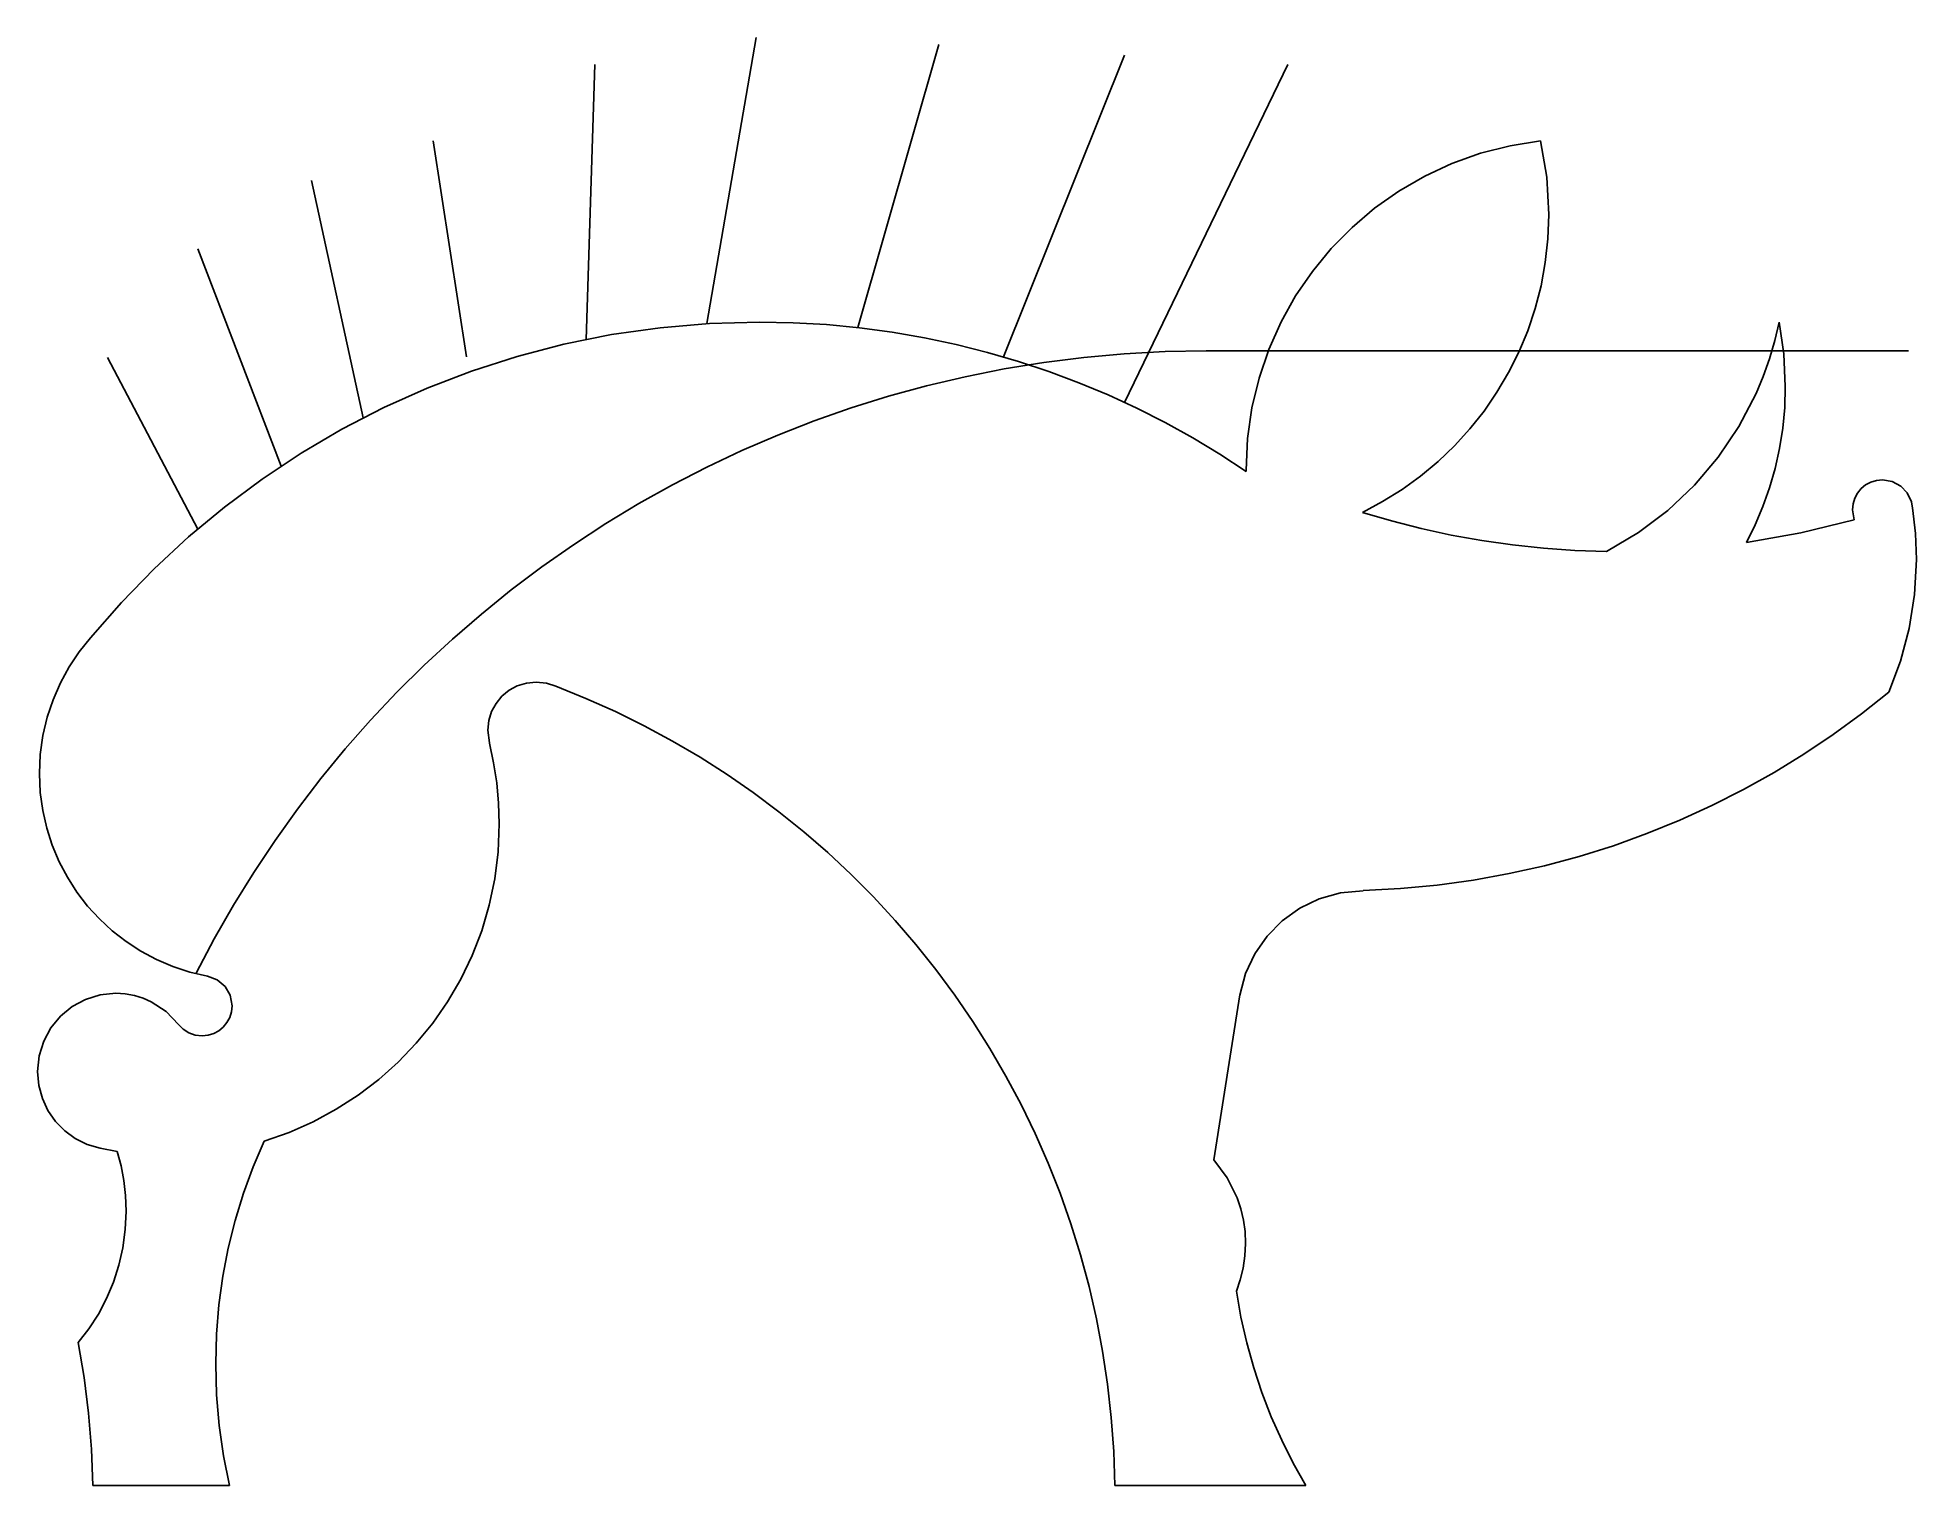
# Model space of a CAD drawing. Extents: x 303 to 570, y -177 to 28.
import ezdxf

# ---------------------------------------------------------------- set-up
doc = ezdxf.new("R2010")
doc.units = 0

msp = doc.modelspace()

# ---------------------------------------------------------------- linework, layer by layer
at = {"layer": 'Layer 1'}
for p, q in [((404.873, 28.3946), (397.837, -12.22)), ((430.789, 27.435), (419.28, -12.7759)), ((381.928, 24.555), (380.703, -14.4636)), ((457.154, 25.9023), (439.97, -16.9359)), ((480.328, 24.555), (457.154, -23.4073)), ((358.992, 13.7275), (363.739, -16.9359)), ((511.89365, 13.040446), (516.238, 13.7275)), ((516.238, 13.7275), (517.10475, 8.596015)), ((503.647461, 10.522624), (507.690402, 11.965748)), ((507.690402, 11.965748), (511.89365, 13.040446)), ((341.714, 8.0859), (349.066, -25.5973)), ((496.119316, 6.607982), (499.784031, 8.730296)), ((499.784031, 8.730296), (503.647461, 10.522624)), ((517.10475, 8.596015), (517.4, 3.29095)), ((492.67252, 4.174902), (496.119316, 6.607982)), ((489.462846, 1.450275), (492.67252, 4.174902)), ((517.4, 3.29095), (517.274853, -0.163353)), ((486.5095, -1.546678), (489.462846, 1.450275)), ((325.549, -1.60278), (337.391, -32.4525)), ((483.831685, -4.796737), (486.5095, -1.546678)), ((517.274853, -0.163353), (516.905211, -3.550278)), ((481.448605, -8.280685), (483.831685, -4.796737)), ((516.905211, -3.550278), (516.299776, -6.861119)), ((516.299776, -6.861119), (515.46725, -10.087168)), ((479.379465, -11.979299), (481.448605, -8.280685)), ((515.46725, -10.087168), (514.416333, -13.21972)), ((384.323892, -13.784937), (391.21841, -12.797442)), ((391.21841, -12.797442), (398.229793, -12.19685)), ((398.229793, -12.19685), (405.347, -11.9942)), ((405.347, -11.9942), (410.123151, -12.085325)), ((410.123151, -12.085325), (414.853518, -12.356486)), ((414.853518, -12.356486), (419.534786, -12.804364)), ((419.534786, -12.804364), (424.163641, -13.425639)), ((477.643469, -15.873362), (479.379465, -11.979299)), ((514.416333, -13.21972), (513.155727, -16.250069)), ((549.488829, -14.627783), (550.09, -11.9942)), ((550.09, -11.9942), (550.757625, -16.515725)), ((370.92962, -16.876484), (377.557281, -15.148297)), ((377.557281, -15.148297), (384.323892, -13.784937)), ((424.163641, -13.425639), (428.736767, -14.216991)), ((428.736767, -14.216991), (433.25085, -15.175101)), ((433.25085, -15.175101), (437.702574, -16.296648)), ((476.25982, -19.943653), (477.643469, -15.873362)), ((548.74249, -17.203136), (549.488829, -14.627783)), ((312.739, -17.029), (325.549, -41.3763)), ((364.451949, -18.95846), (370.92962, -16.876484)), ((434.53729, -19.749823), (440.088083, -18.645342)), ((437.702574, -16.296648), (442.088625, -17.578312)), ((440.088083, -18.645342), (445.705574, -17.733657)), ((442.088625, -17.578312), (446.405688, -19.016775)), ((445.705574, -17.733657), (451.386187, -17.018345)), ((451.386187, -17.018345), (457.126345, -16.502982)), ((457.126345, -16.502982), (462.922475, -16.191141)), ((462.922475, -16.191141), (468.771, -16.0864)), ((468.771, -16.0864), (568.452, -16.0864)), ((513.155727, -16.250069), (511.694132, -19.169508)), ((547.855559, -19.715668), (548.74249, -17.203136)), ((550.757625, -16.515725), (550.985, -21.1664)), ((358.135312, -21.383186), (364.451949, -18.95846)), ((423.650094, -22.522877), (429.056768, -21.043527)), ((429.056768, -21.043527), (434.53729, -19.749823)), ((446.405688, -19.016775), (450.650447, -20.608717)), ((450.650447, -20.608717), (454.819589, -22.350816)), ((475.247723, -24.170953), (476.25982, -19.943653)), ((511.694132, -19.169508), (510.04025, -21.969331)), ((546.832609, -22.160792), (547.855559, -19.715668)), ((550.985, -21.1664), (550.892117, -24.145079)), ((351.99075, -24.139625), (358.135312, -21.383186)), ((418.320842, -24.184297), (423.650094, -22.522877)), ((454.819589, -22.350816), (458.909797, -24.239755)), ((510.04025, -21.969331), (508.202782, -24.640832)), ((544.396955, -26.830456), (546.832609, -22.160792)), ((346.029305, -27.216738), (351.99075, -24.139625)), ((407.90891, -28.039049), (413.072589, -26.024213)), ((413.072589, -26.024213), (418.320842, -24.184297)), ((458.909797, -24.239755), (462.917757, -26.272212)), ((462.917757, -26.272212), (466.840154, -28.444869)), ((474.626381, -28.536042), (475.247723, -24.170953)), ((508.202782, -24.640832), (506.19043, -27.175305)), ((550.892117, -24.145079), (550.617125, -27.074583)), ((340.26202, -30.603487), (346.029305, -27.216738)), ((402.833379, -30.225229), (407.90891, -28.039049)), ((466.840154, -28.444869), (470.673674, -30.754404)), ((474.415, -33.0197), (474.626381, -28.536042)), ((506.19043, -27.175305), (504.011894, -29.564044)), ((541.472125, -31.175413), (544.396955, -26.830456)), ((550.617125, -27.074583), (550.165508, -29.949386)), ((334.699935, -34.288834), (340.26202, -30.603487)), ((397.849572, -32.579179), (402.833379, -30.225229)), ((470.673674, -30.754404), (474.415, -33.1975)), ((501.675875, -31.798341), (499.191075, -33.869492)), ((504.011894, -29.564044), (501.675875, -31.798341)), ((538.094717, -35.158949), (541.472125, -31.175413)), ((550.165508, -29.949386), (549.54275, -32.763963)), ((329.354094, -38.261741), (334.699935, -34.288834)), ((392.961065, -35.097322), (397.849572, -32.579179)), ((474.415, -33.1975), (474.415, -33.0197)), ((499.191075, -33.869492), (496.566195, -35.76879)), ((549.54275, -32.763963), (548.754336, -35.512788)), ((563.116391, -34.735066), (563.915916, -34.486488)), ((563.915916, -34.486488), (564.774, -34.3998)), ((564.774, -34.3998), (566.168437, -34.633256)), ((566.168437, -34.633256), (567.36975, -35.28105)), ((388.171432, -37.776083), (392.961065, -35.097322)), ((496.566195, -35.76879), (493.809937, -37.487528)), ((534.301328, -38.744352), (538.094717, -35.158949)), ((548.754336, -35.512788), (547.80575, -38.190336)), ((560.599662, -37.80329), (560.848172, -37.003697)), ((560.848172, -37.003697), (561.241314, -36.279849)), ((561.241314, -36.279849), (561.761875, -35.648975)), ((561.761875, -35.648975), (562.392639, -35.128304)), ((562.392639, -35.128304), (563.116391, -34.735066)), ((567.36975, -35.28105), (568.299188, -36.264319)), ((568.299188, -36.264319), (568.878, -37.5042)), ((324.235538, -42.511169), (329.354094, -38.261741)), ((383.48425, -40.611888), (388.171432, -37.776083)), ((493.809937, -37.487528), (490.931, -39.017)), ((490.931, -39.017), (495.079383, -40.232257)), ((530.128557, -41.894906), (534.301328, -38.744352)), ((547.80575, -38.190336), (546.702477, -40.791082)), ((560.513, -38.6614), (560.599662, -37.80329)), ((560.755, -40.0809), (560.513, -38.6614)), ((568.878, -37.5042), (568.883, -37.5042)), ((568.883, -37.5042), (568.895, -37.5607)), ((568.895, -37.5607), (569.027, -38.3622)), ((569.027, -38.3622), (569.45525, -42.00075)), ((319.355309, -47.02608), (324.235538, -42.511169)), ((378.903093, -43.601159), (383.48425, -40.611888)), ((495.079383, -40.232257), (499.286875, -41.304453)), ((499.286875, -41.304453), (503.550617, -42.230742)), ((503.550617, -42.230742), (507.86775, -43.008275)), ((525.613, -44.5739), (530.128557, -41.894906)), ((546.702477, -40.791082), (545.45, -43.3095)), ((545.45, -43.3095), (553.190625, -41.932312)), ((553.190625, -41.932312), (560.755, -40.0809)), ((569.45525, -42.00075), (569.6, -45.7197)), ((374.431537, -46.740322), (378.903093, -43.601159)), ((507.86775, -43.008275), (512.235414, -43.634205)), ((512.235414, -43.634205), (516.65075, -44.105684)), ((516.65075, -44.105684), (521.110898, -44.419865)), ((521.110898, -44.419865), (525.613, -44.5739)), ((314.724449, -51.795437), (319.355309, -47.02608)), ((370.073156, -50.025802), (374.431537, -46.740322)), ((569.6, -45.7197), (569.341469, -50.677312)), ((365.831527, -53.454022), (370.073156, -50.025802)), ((569.341469, -50.677312), (568.58325, -55.486725)), ((310.354, -56.8082), (314.724449, -51.795437)), ((361.710225, -57.021408), (365.831527, -53.454022)), ((568.58325, -55.486725), (567.351406, -60.1215)), ((308.740754, -58.814784), (310.354, -56.8082)), ((357.712825, -60.724384), (361.710225, -57.021408)), ((306.061105, -63.232372), (307.306031, -60.959912)), ((307.306031, -60.959912), (308.740754, -58.814784)), ((353.842902, -64.559375), (357.712825, -60.724384)), ((567.351406, -60.1215), (565.672, -64.5552)), ((305.01725, -65.62095), (306.061105, -63.232372)), ((370.934156, -63.646227), (369.770605, -64.278235)), ((372.219816, -63.246721), (370.934156, -63.646227)), ((373.6, -63.1074), (372.219816, -63.246721)), ((375.0595, -63.264387), (373.6, -63.1074)), ((376.411, -63.7114), (375.0595, -63.264387)), ((380.674135, -65.426755), (376.411, -63.7114)), ((304.185738, -68.114434), (305.01725, -65.62095)), ((350.104031, -68.522805), (353.842902, -64.559375)), ((367.920176, -66.129026), (367.288469, -67.292442)), ((368.75675, -65.115062), (367.920176, -66.129026)), ((369.770605, -64.278235), (368.75675, -65.115062)), ((384.857033, -67.294968), (380.674135, -65.426755)), ((565.672, -64.5552), (561.783322, -67.641231)), ((303.577844, -70.701613), (304.185738, -68.114434)), ((346.499789, -72.611098), (350.104031, -68.522805)), ((366.889215, -68.577628), (366.75, -69.9569)), ((367.288469, -67.292442), (366.889215, -68.577628)), ((388.956215, -69.312562), (384.857033, -67.294968)), ((392.968201, -71.476058), (388.956215, -69.312562)), ((561.783322, -67.641231), (557.769969, -70.571672)), ((303.20484, -73.371272), (303.577844, -70.701613)), ((366.75, -69.9569), (366.99, -71.7575)), ((366.99, -71.7575), (366.968, -71.797)), ((366.968, -71.797), (367.576125, -74.579538)), ((396.889513, -73.781976), (392.968201, -71.476058)), ((557.769969, -70.571672), (553.636521, -73.341941)), ((303.078, -76.1122), (303.20484, -73.371272)), ((343.03375, -76.82068), (346.499789, -72.611098)), ((367.576125, -74.579538), (368.017, -77.420275)), ((400.716671, -76.22684), (396.889513, -73.781976)), ((553.636521, -73.341941), (549.387563, -75.947458)), ((303.196842, -78.764882), (303.078, -76.1122)), ((339.709489, -81.147975), (343.03375, -76.82068)), ((404.446196, -78.807169), (400.716671, -76.22684)), ((549.387563, -75.947458), (545.027674, -78.383642)), ((303.546533, -81.351417), (303.196842, -78.764882)), ((368.017, -77.420275), (368.285375, -80.313925)), ((408.074609, -81.519486), (404.446196, -78.807169)), ((545.027674, -78.383642), (540.561438, -80.645912)), ((304.116821, -83.861553), (303.546533, -81.351417)), ((336.530582, -85.589407), (339.709489, -81.147975)), ((368.285375, -80.313925), (368.376, -83.2552)), ((411.598431, -84.360312), (408.074609, -81.519486)), ((540.561438, -80.645912), (535.993436, -82.729687)), ((304.897453, -86.285038), (304.116821, -83.861553)), ((368.376, -83.2552), (368.213192, -87.19311)), ((415.014182, -87.326167), (411.598431, -84.360312)), ((531.32825, -84.630387), (526.570463, -86.343432)), ((535.993436, -82.729687), (531.32825, -84.630387)), ((305.878177, -88.611617), (304.897453, -86.285038)), ((333.500604, -90.141401), (336.530582, -85.589407)), ((368.213192, -87.19311), (367.733393, -91.041538)), ((418.318384, -90.413575), (415.014182, -87.326167)), ((521.724656, -87.86424), (516.795412, -89.188231)), ((526.570463, -86.343432), (521.724656, -87.86424)), ((307.04874, -90.831039), (305.878177, -88.611617)), ((330.623131, -94.800381), (333.500604, -90.141401)), ((421.507557, -93.619056), (418.318384, -90.413575)), ((511.787312, -90.310823), (506.704939, -91.227437)), ((516.795412, -89.188231), (511.787312, -90.310823)), ((308.39889, -92.933051), (307.04874, -90.831039)), ((309.918375, -94.9074), (308.39889, -92.933051)), ((367.733393, -91.041538), (366.949542, -94.787546)), ((487.839408, -93.046101), (484.811328, -93.885584)), ((491.058, -92.7548), (487.839408, -93.046101)), ((496.335701, -92.424406), (491.058, -92.6956)), ((491.058, -92.6956), (491.058, -92.7548)), ((501.552875, -91.933492), (496.335701, -92.424406)), ((506.704939, -91.227437), (501.552875, -91.933492)), ((311.596942, -96.743833), (309.918375, -94.9074)), ((327.901738, -99.562773), (330.623131, -94.800381)), ((366.949542, -94.787546), (365.874578, -98.418194)), ((424.578221, -96.939131), (421.507557, -93.619056)), ((482.025428, -95.221619), (479.533375, -97.002575)), ((484.811328, -93.885584), (482.025428, -95.221619)), ((313.424338, -98.432098), (311.596942, -96.743833)), ((315.390311, -99.961942), (313.424338, -98.432098)), ((365.874578, -98.418194), (364.521441, -101.920542)), ((427.526899, -100.370322), (424.578221, -96.939131)), ((479.533375, -97.002575), (477.386838, -99.176821)), ((317.484609, -101.323113), (315.390311, -99.961942)), ((319.69698, -102.505356), (317.484609, -101.323113)), ((325.34, -104.425), (327.901738, -99.562773)), ((430.35011, -103.90915), (427.526899, -100.370322)), ((477.386838, -99.176821), (475.637484, -101.692728)), ((322.01717, -103.49842), (319.69698, -102.505356)), ((324.434927, -104.292053), (322.01717, -103.49842)), ((364.521441, -101.920542), (362.903068, -105.281652)), ((433.044375, -107.552138), (430.35011, -103.90915)), ((475.637484, -101.692728), (474.336982, -104.498664)), ((326.94, -104.876), (324.434927, -104.292053)), ((326.937, -104.879), (326.94, -104.876)), ((328.321203, -105.392516), (326.937, -104.879)), ((329.429125, -106.326875), (328.321203, -105.392516)), ((330.164484, -107.585047), (329.429125, -106.326875)), ((362.903068, -105.281652), (361.0324, -108.488585)), ((474.336982, -104.498664), (473.537, -107.543)), ((306.071625, -110.552125), (307.716244, -109.194439)), ((307.716244, -109.194439), (309.603547, -108.169109)), ((309.603547, -108.169109), (311.688732, -107.521006)), ((311.688732, -107.521006), (313.927, -107.295)), ((313.927, -107.295), (315.267305, -107.375195)), ((315.267305, -107.375195), (316.560313, -107.609562)), ((316.560313, -107.609562), (317.796789, -107.988773)), ((317.796789, -107.988773), (318.9675, -108.5035)), ((318.9675, -108.5035), (321.074687, -109.902187)), ((330.431, -109.07), (330.164484, -107.585047)), ((330.344332, -109.929074), (330.431, -109.07)), ((361.0324, -108.488585), (358.922375, -111.5284)), ((435.606216, -111.295805), (433.044375, -107.552138)), ((473.518, -107.538), (469.829, -130.928)), ((473.537, -107.543), (473.518, -107.538)), ((304.71449, -112.197295), (306.071625, -110.552125)), ((321.074687, -109.902187), (322.808, -111.731)), ((322.808, -111.731), (322.822, -111.712)), ((322.822, -111.712), (323.484016, -112.381828)), ((329.18175, -112.08475), (329.702527, -111.453629)), ((329.702527, -111.453629), (330.095781, -110.729344)), ((330.095781, -110.729344), (330.344332, -109.929074)), ((358.922375, -111.5284), (356.585932, -114.388159)), ((438.032152, -115.136674), (435.606216, -111.295805)), ((303.041877, -116.170604), (303.689641, -114.085078)), ((303.689641, -114.085078), (304.71449, -112.197295)), ((323.484016, -112.381828), (324.279625, -112.893125)), ((324.279625, -112.893125), (325.182672, -113.219359)), ((325.182672, -113.219359), (326.167, -113.334)), ((326.167, -113.334), (327.026074, -113.247332)), ((327.026074, -113.247332), (327.826344, -112.998781)), ((327.826344, -112.998781), (328.550629, -112.605527)), ((328.550629, -112.605527), (329.18175, -112.08475)), ((356.585932, -114.388159), (354.03601, -117.054923)), ((302.816, -118.409), (303.041877, -116.170604)), ((354.03601, -117.054923), (351.285548, -119.515751)), ((440.318705, -119.071266), (438.032152, -115.136674)), ((302.989955, -120.376539), (302.816, -118.409)), ((351.285548, -119.515751), (348.347484, -121.757706)), ((442.462396, -123.096102), (440.318705, -119.071266)), ((303.491766, -122.230875), (302.989955, -120.376539)), ((304.29135, -123.941961), (303.491766, -122.230875)), ((348.347484, -121.757706), (345.234759, -123.767848)), ((305.358625, -125.47975), (304.29135, -123.941961)), ((345.234759, -123.767848), (341.960311, -125.533237)), ((444.459746, -127.207704), (442.462396, -123.096102)), ((306.66351, -126.814195), (305.358625, -125.47975)), ((308.175922, -127.91525), (306.66351, -126.814195)), ((309.865779, -128.752867), (308.175922, -127.91525)), ((338.537078, -127.040934), (334.978, -128.278)), ((341.960311, -125.533237), (338.537078, -127.040934)), ((446.307275, -131.402594), (444.459746, -127.207704)), ((311.703, -129.297), (309.865779, -128.752867)), ((311.7, -129.3), (311.703, -129.297)), ((314.138, -129.74), (311.7, -129.3)), ((314.679766, -131.780984), (314.138, -129.74)), ((334.978, -128.278), (333.417197, -131.939314)), ((315.073125, -133.878125), (314.679766, -131.780984)), ((333.417197, -131.939314), (332.045453, -135.695328)), ((448.001503, -135.677292), (446.307275, -131.402594)), ((469.829, -130.928), (471.718781, -133.483172)), ((315.312922, -136.024953), (315.073125, -133.878125)), ((315.394, -138.215), (315.312922, -136.024953)), ((332.045453, -135.695328), (330.868639, -139.540146)), ((449.538953, -140.02832), (448.001503, -135.677292)), ((471.718781, -133.483172), (473.1385, -136.355875)), ((315.275979, -140.850465), (315.394, -138.215)), ((473.1385, -136.355875), (473.654449, -137.893576)), ((473.654449, -137.893576), (474.031719, -139.489391)), ((314.928703, -143.419906), (315.275979, -140.850465)), ((330.868639, -139.540146), (329.892625, -143.467875)), ((450.916145, -144.4522), (449.538953, -140.02832)), ((474.031719, -139.489391), (474.263254, -141.136229)), ((474.263254, -141.136229), (474.342, -142.827)), ((314.362357, -145.91327), (314.928703, -143.419906)), ((329.892625, -143.467875), (329.123283, -147.472619)), ((474.342, -142.827), (474.256, -144.593266)), ((313.587125, -148.3205), (314.362357, -145.91327)), ((452.129598, -148.945453), (450.916145, -144.4522)), ((474.0035, -146.310875), (473.59275, -147.972047)), ((474.256, -144.593266), (474.0035, -146.310875)), ((312.613189, -150.631543), (313.587125, -148.3205)), ((329.123283, -147.472619), (328.566484, -151.548484)), ((453.175836, -153.5046), (452.129598, -148.945453)), ((473.59275, -147.972047), (473.032, -149.569)), ((311.450734, -152.836344), (312.613189, -150.631543)), ((328.566484, -151.548484), (328.2281, -155.689576)), ((473.032, -149.569), (473.680766, -153.273703)), ((310.109943, -154.924848), (311.450734, -152.836344)), ((454.051377, -158.126163), (453.175836, -153.5046)), ((473.680766, -153.273703), (474.506437, -156.91475)), ((308.601, -156.887), (310.109943, -154.924848)), ((309.4285, -161.863203), (308.601, -156.887)), ((328.2281, -155.689576), (328.114, -159.89)), ((474.506437, -156.91475), (475.504328, -160.487547)), ((328.114, -159.89), (328.240453, -164.314859)), ((454.752743, -162.806663), (454.051377, -158.126163)), ((310.05425, -166.904375), (309.4285, -161.863203)), ((475.504328, -160.487547), (476.66975, -163.9875)), ((328.240453, -164.314859), (328.615625, -168.673625)), ((455.276455, -167.542621), (454.752743, -162.806663)), ((476.66975, -163.9875), (477.998016, -167.410016)), ((310.474125, -172.006859), (310.05425, -166.904375)), ((455.619034, -172.33056), (455.276455, -167.542621)), ((477.998016, -167.410016), (479.484438, -170.7505)), ((328.615625, -168.673625), (329.233234, -172.959828)), ((310.684, -177.167), (310.474125, -172.006859)), ((329.233234, -172.959828), (330.087, -177.167)), ((455.777, -177.167), (455.619034, -172.33056)), ((479.484438, -170.7505), (481.124328, -174.004359)), ((481.124328, -174.004359), (482.913, -177.167)), ((330.087, -177.167), (310.684, -177.167)), ((310.684, -177.167), (310.684, -177.167)), ((482.913, -177.167), (455.777, -177.167))]:
    msp.add_line(p, q, dxfattribs=at)

doc.saveas('drawing.dxf')
